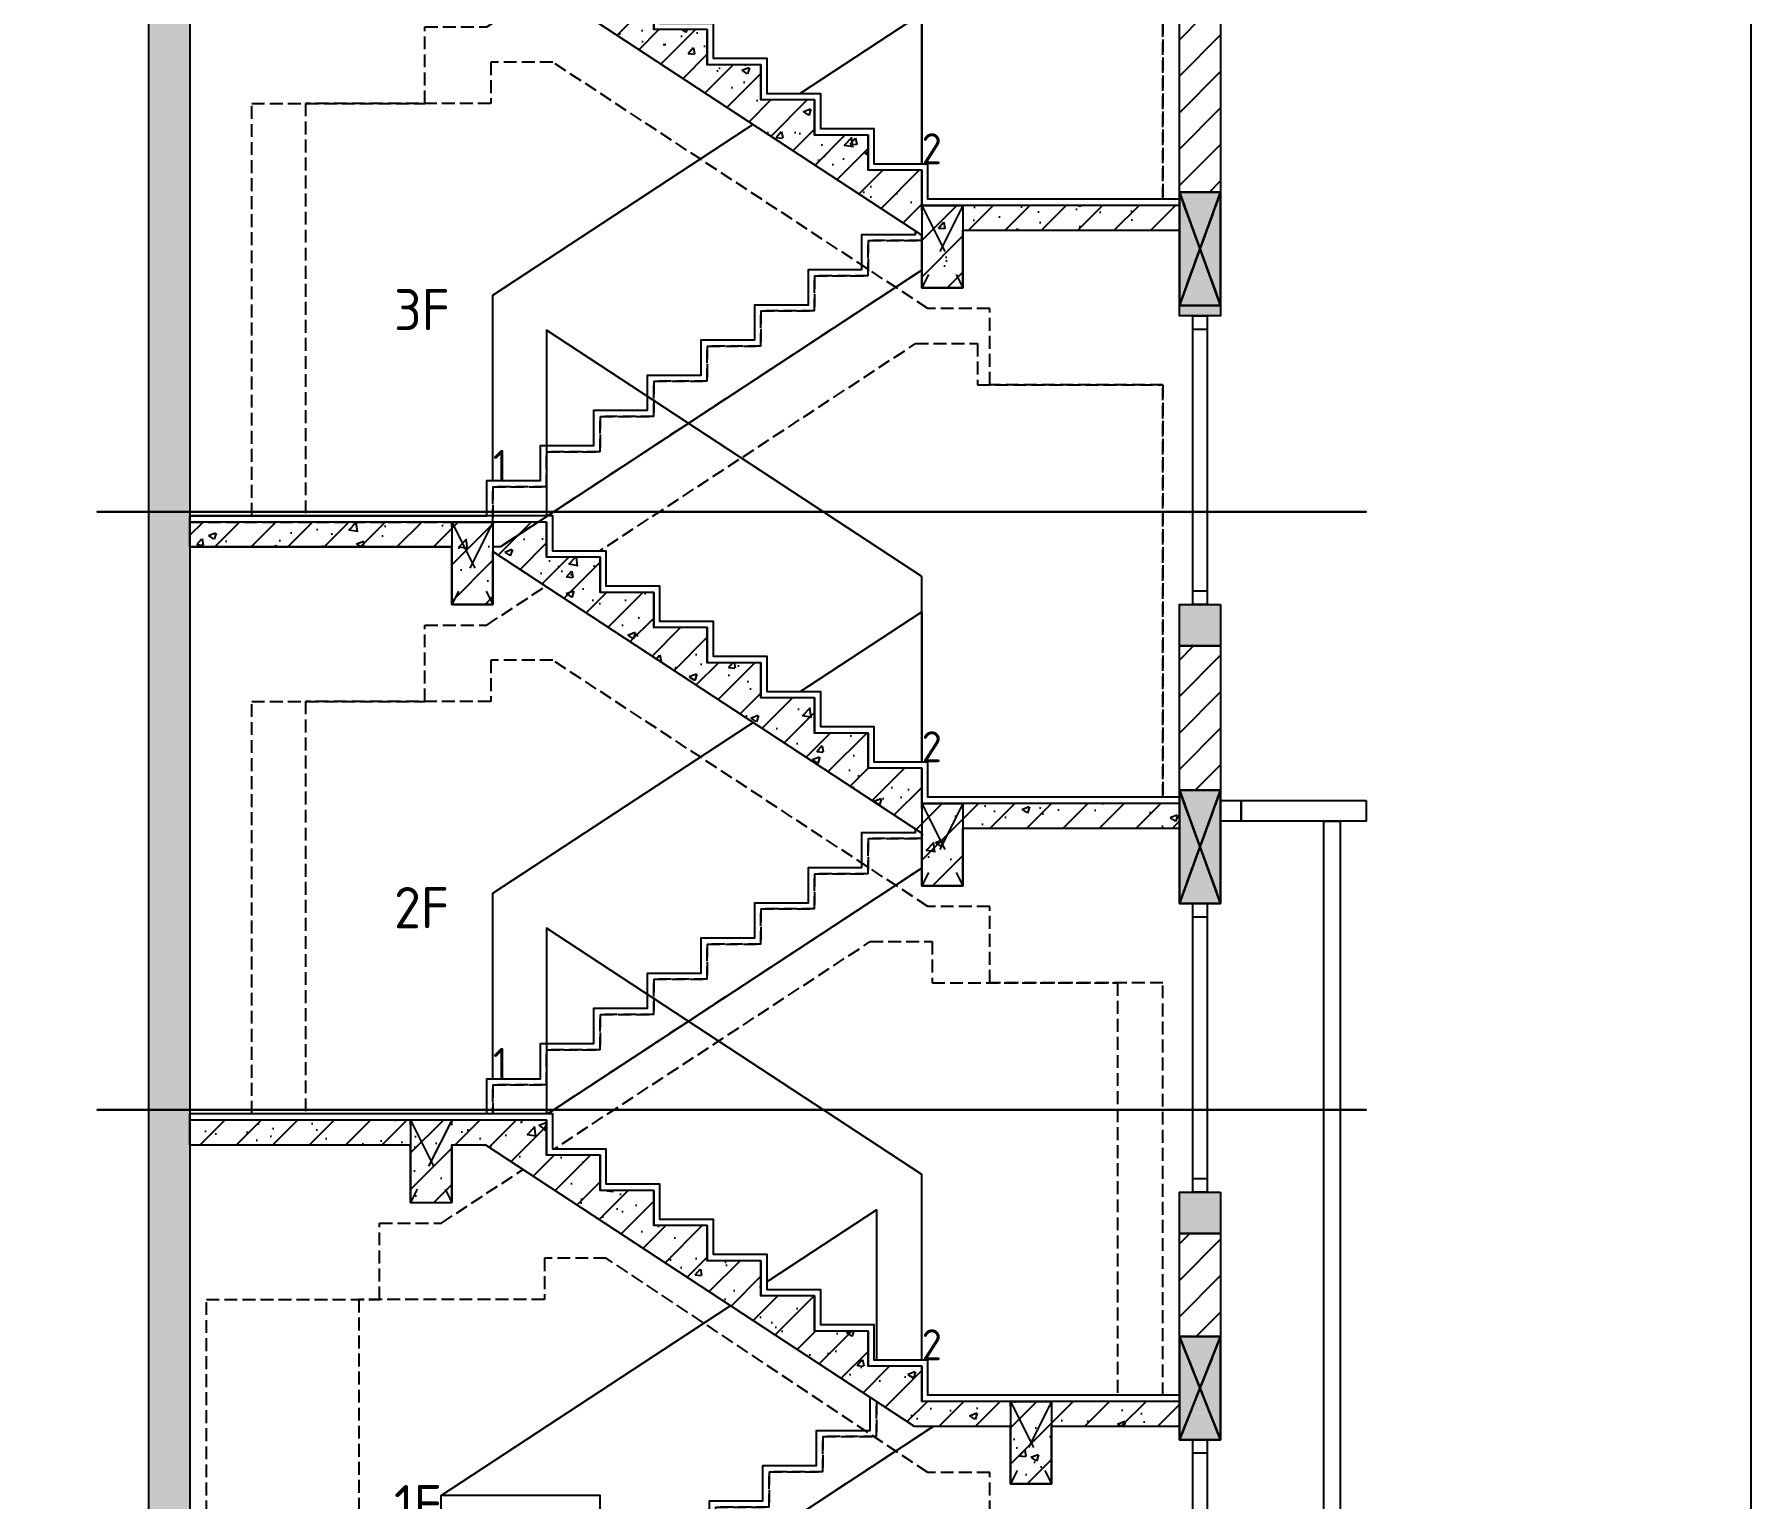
# Model space of a CAD drawing. Header units: millimetres. Extents: x -714894 to -19295, y 3400 to 234118.
# Drawn here: x -343974 to -335647, y 141957 to 149058 of the extents above; entities that cross this region are included whole.
import ezdxf

# ---------------------------------------------------------------- set-up
doc = ezdxf.new("R2010")
doc.units = ezdxf.units.MM
doc.header["$LTSCALE"] = 500
for name, pattern in [('DASH', [0.35, 0.25, -0.1]), ('DASHED', [0.75, 0.5, -0.25]), ('HIDDEN', [0.375, 0.25, -0.125])]:
    doc.linetypes.add(name, pattern=pattern)
for name, color, linetype in [('A_WALL_HACH', 251, 'Continuous'), ('AD-LEVL-HIGH', 61, 'Continuous'), ('AE-ABOV', 154, 'HIDDEN'), ('AE-ELEV-4-RAIL', 251, 'Continuous'), ('AE-FLOR', 151, 'Continuous'), ('AE-FNSH', 11, 'Continuous'), ('AE-STRU-HACH', 40, 'Continuous'), ('AE-WALL', 255, 'Continuous'), ('AE-WALL-HACH', 15, 'Continuous'), ('AE-WIND', 11, 'Continuous'), ('C-SHET-SHET', 144, 'Continuous'), ('C-XREF-INT', 7, 'Continuous'), ('S_BEAM', 4, 'DASHED')]:
    doc.layers.add(name, color=color, linetype=linetype)
doc.layers.add('DEFPOINTS-1', color=251, linetype='Continuous', plot=False)
doc.layers.add('DEFPOINTS-2', color=7, linetype='DASH', plot=False)
doc.styles.add('TH-STYLE3', font='tssdeng.shx', dxfattribs={"width": 0.65, "bigfont": 'tssdchn.shx'})
pattern_1 = [(45, (0, 0), (-88.3883, 88.3883), []), (50, (0, 0), (358.63, -31.376), [37.5, -412.5]), (355, (0, 0), (-69.376, 376.096), [30, -330]), (100.451, (29.9, -2.6), (289.255, 344.72), [31.87, -350.57]), (46.184, (0, 100), (533.62, -82.76), [56.25, -618.75]), (96.636, (44.47, 93.1), (467.33, 487.06), [47.805, -525.856]), (351.184, (0, 100), (467.33, 487.06), [45, -495]), (21, (50, 75), (298.454, -201.31), [37.5, -412.5]), (326, (50, 75), (121.658, 362.575), [30, -330]), (71.451, (74.87, 58.22), (420.11, 161.265), [31.87, -350.57]), (37.5, (0, 0), (6.08, 166.447), [0, -326, 0, -335, 0, -331.25]), (7.5, (0, 0), (131.535, 197.206), [0, -191, 0, -318.5, 0, -126.25]), (327.5, (-111.5, 0), (266.911, -11.2774), [0, -125, 0, -390, 0, -517.5]), (317.5, (-161.5, 0), (291.593, 50.052), [0, -162.5, 0, -259, 0, -367.5])]
pattern_2 = [(45.0573, (-0.09, 89.76), (-88.4767, 88.29995), [])]
pattern_3 = [(45.0573, (0, 0), (-88.4767, 88.2999), []), (50.0573, (0, 0), (358.6613, -31.0174), [37.5, -412.5]), (355.0573, (0, 0), (-69.752, 376.0265), [30, -330]), (100.5087, (29.9, -2.6), (288.91, 345.009), [31.87, -350.571]), (46.2415, (-0.1, 100), (533.703, -82.226), [56.25, -618.75]), (96.693, (44.4, 93.15), (466.844, 487.526), [47.805, -525.856]), (351.2415, (-0.1, 100), (466.844, 487.526), [45, -495]), (21.0573, (49.92, 75.05), (298.6547, -201.011), [37.5, -412.5]), (326.0573, (49.92, 75.05), (121.295, 362.6965), [30, -330]), (71.5087, (74.8, 58.3), (419.95, 161.685), [31.87, -350.571]), (37.5573, (0, 0), (5.9135, 166.4529), [0, -326, 0, -335, 0, -331.25]), (7.5573, (0, 0), (131.3375, 197.3373), [0, -191, 0, -318.5, 0, -126.25]), (327.5573, (-111.5, -0.11), (266.9224, -11.0105), [0, -125, 0, -390, 0, -517.5]), (317.5573, (-161.5, -0.16), (291.543, 50.344), [0, -162.5, 0, -259, 0, -367.5])]

# ---------------------------------------------------------------- blocks, each defined once
blk = doc.blocks.new('2-11F_200805183930989060')
at = {"layer": 'AE-ABOV', "color": 11, "linetype": 'DASH', "ltscale": 0.5}
blk.add_lwpolyline([(2730, 3535.3), (1890, 3535.3), (1890, 3905.9), (1590, 3905.9), (-230, 5100), (-530, 5100), (-530, 4900), (-1430, 4900)], dxfattribs=at)
at = {"layer": 'AE-ABOV', "linetype": 'DASH', "ltscale": 0.5}
blk.add_lwpolyline([(-1690, 2000), (-850, 2000), (-850, 2370.6), (-550, 2370.6), (1530, 3735.3), (1830, 3735.3), (1830, 3535.3), (2730, 3535.3)], dxfattribs=at)
at = {"layer": 'AE-ELEV-4-RAIL', "linetype": 'Continuous', "ltscale": 0.5}
for points in [[(1560, 1705.9), (1560, 2605.9), (-260, 3800), (-260, 2900)], [(-520, 170.6), (-520, 1070.6), (1560, 2435.3), (1560, 1535.3)]]:
    blk.add_lwpolyline(points, dxfattribs=at)
at = {"layer": 'AE-FLOR', "color": 154, "linetype": 'Continuous', "ltscale": 0.5}
for points in [[(-1990, -30), (-1990, 0), (-550, 0), (-550, 170.6), (-290, 170.6), (-290, 341.2), (-30, 341.2), (-30, 511.8), (230, 511.8), (230, 682.4), (490, 682.4), (490, 852.9), (750, 852.9), (750, 1023.5), (1010, 1023.5), (1010, 1194.1), (1270, 1194.1), (1270, 1364.7), (1530, 1364.7), (1530, 1535.3), (2810, 1535.3), (2810, 1505.3)], [(2810, 1505.3), (2810, 1385.3), (1760, 1385.3), (1760, 1105.3), (1560, 1105.3), (1560, 1191.2), (-484.1, -150), (-720, -150), (-720, -430), (-920, -430), (-920, -150), (-1990, -150), (-1990, -30)]]:
    blk.add_lwpolyline(points, dxfattribs=at)
at = {"layer": 'AE-FLOR', "linetype": 'DASH', "ltscale": 0.5}
blk.add_lwpolyline([(-1990, -30), (-1990, 0), (-550, 0), (-550, 170.6), (-290, 170.6), (-290, 341.2), (-30, 341.2), (-30, 511.8), (230, 511.8), (230, 682.4), (490, 682.4), (490, 852.9), (750, 852.9), (750, 1023.5), (1010, 1023.5), (1010, 1194.1), (1270, 1194.1), (1270, 1364.7), (1530, 1364.7), (1530, 1535.3), (2810, 1535.3), (2810, 1505.3), (1560, 1505.3), (1560, 1334.7), (1300, 1334.7), (1300, 1164.1), (1040, 1164.1), (1040, 993.5), (780, 993.5), (780, 822.9), (520, 822.9), (520, 652.4), (260, 652.4), (260, 481.8), (0, 481.8), (0, 311.2), (-260, 311.2), (-260, 140.6), (-520, 140.6), (-520, -30), (-1990, -30)], dxfattribs=at)
at = {"layer": 'AE-FLOR', "color": 154, "linetype": 'DASH', "ltscale": 0.5}
blk.add_lwpolyline([(2810, 1505.3), (2810, 1385.3), (1760, 1385.3), (1760, 1105.3), (1560, 1105.3), (1560, 1191.2), (-484.1, -150), (-720, -150), (-720, -430), (-920, -430), (-920, -150), (-1990, -150), (-1990, -30), (-520, -30), (-520, 140.6), (-260, 140.6), (-260, 311.2), (0, 311.2), (0, 481.8), (260, 481.8), (260, 652.4), (520, 652.4), (520, 822.9), (780, 822.9), (780, 993.5), (1040, 993.5), (1040, 1164.1), (1300, 1164.1), (1300, 1334.7), (1560, 1334.7), (1560, 1505.3), (2810, 1505.3)], dxfattribs=at)
at = {"layer": 'DEFPOINTS-2', "linetype": 'DASH', "ltscale": 0.5}
for points in [[(-1430, 4900), (-1430, 2900)], [(2730, 3535.3), (2730, 1535.3)], [(2730, 1535.3), (2730, 3535.3)], [(-1690, 0), (-1690, 2000)]]:
    blk.add_lwpolyline(points, dxfattribs=at)
at = {"layer": 'S_BEAM', "color": 4, "linetype": 'DASHED'}
blk.add_lwpolyline([(-720, -30), (-720, -430), (-920, -430), (-920, -30), (-720, -30), (-920, -430), (-920, -30), (-720, -430), (-720, -30), (-720, -430), (-920, -430), (-920, -30), (-720, -30), (-920, -430), (-920, -30), (-720, -430), (-720, -30), (-720, -430), (-720, -30), (-720, -430)], dxfattribs=at)
at = {"layer": 'DEFPOINTS-1', "transparency": 33554531, "style": 'TH-STYLE3'}
for s, height, p in [('2', 150, (1560, 1705.3)), ('2F', 200, (-1000, 900)), ('1', 150, (-520, 170))]:
    blk.add_text(s, height=height, dxfattribs=at).set_placement(p)
blk.add_wipeout([(2810, 1505.3), (2810, 1535.3), (1590, 1535.3), (1590, 1705.9), (1330, 1705.9), (1330, 1876.5), (1070, 1876.5), (1070, 2047.1), (810, 2047.1), (810, 2217.6), (550, 2217.6), (550, 2388.2), (290, 2388.2), (290, 2558.8), (30, 2558.8), (30, 2729.4), (-230, 2729.4), (-230, 2900), (-1990, 2900), (-1990, 2870), (-260, 2870), (-260, 2699.4), (0, 2699.4), (0, 2528.8), (260, 2528.8), (260, 2358.2), (520, 2358.2), (520, 2187.6), (780, 2187.6), (780, 2017.1), (1040, 2017.1), (1040, 1846.5), (1300, 1846.5), (1300, 1675.9), (1560, 1675.9), (1560, 1505.3)]).dxf.layer = 'AE-FNSH'
at = {"layer": 'AE-FNSH', "linetype": 'Continuous', "ltscale": 0.5}
blk.add_lwpolyline([(2810, 1505.3), (2810, 1535.3), (1590, 1535.3), (1590, 1705.9), (1330, 1705.9), (1330, 1876.5), (1070, 1876.5), (1070, 2047.1), (810, 2047.1), (810, 2217.6), (550, 2217.6), (550, 2388.2), (290, 2388.2), (290, 2558.8), (30, 2558.8), (30, 2729.4), (-230, 2729.4), (-230, 2900), (-1990, 2900), (-1990, 2870), (-260, 2870), (-260, 2699.4), (0, 2699.4), (0, 2528.8), (260, 2528.8), (260, 2358.2), (520, 2358.2), (520, 2187.6), (780, 2187.6), (780, 2017.1), (1040, 2017.1), (1040, 1846.5), (1300, 1846.5), (1300, 1675.9), (1560, 1675.9), (1560, 1505.3), (2810, 1505.3)], dxfattribs=at)
blk.add_wipeout([(-1990, 2870), (-1990, 2750), (-720, 2750), (-720, 2470), (-520, 2470), (-520, 2726.5), (1560, 1361.8), (1560, 1105.3), (1760, 1105.3), (1760, 1385.3), (2810, 1385.3), (2810, 1505.3), (1560, 1505.3), (1560, 1675.9), (1300, 1675.9), (1300, 1846.5), (1040, 1846.5), (1040, 2017.1), (780, 2017.1), (780, 2187.6), (520, 2187.6), (520, 2358.2), (260, 2358.2), (260, 2528.8), (0, 2528.8), (0, 2699.4), (-260, 2699.4), (-260, 2870)]).dxf.layer = 'AE-WALL'
at = {"layer": 'A_WALL_HACH'}
h = blk.add_hatch(dxfattribs=at)
h.set_pattern_fill('钢筋混凝土', color=30, scale=50, style=0)
h.set_pattern_definition(pattern_1)
h.paths.add_polyline_path([(-1990, 2870), (-1990, 2750), (-720, 2750), (-720, 2470), (-520, 2470), (-520, 2726.5), (1560, 1361.8), (1560, 1105.3), (1760, 1105.3), (1760, 1385.3), (2810, 1385.3), (2810, 1505.3), (1560, 1505.3), (1560, 1675.9), (1300, 1675.9), (1300, 1846.5), (1040, 1846.5), (1040, 2017.1), (780, 2017.1), (780, 2187.6), (520, 2187.6), (520, 2358.2), (260, 2358.2), (260, 2528.8), (0, 2528.8), (0, 2699.4), (-260, 2699.4), (-260, 2870)], flags=0)
at = {"layer": 'AE-WALL', "linetype": 'Continuous', "ltscale": 0.5}
blk.add_lwpolyline([(-1990, 2870), (-1990, 2750), (-720, 2750), (-720, 2470), (-520, 2470), (-520, 2726.5), (1560, 1361.8), (1560, 1105.3), (1760, 1105.3), (1760, 1385.3), (2810, 1385.3), (2810, 1505.3), (1560, 1505.3), (1560, 1675.9), (1300, 1675.9), (1300, 1846.5), (1040, 1846.5), (1040, 2017.1), (780, 2017.1), (780, 2187.6), (520, 2187.6), (520, 2358.2), (260, 2358.2), (260, 2528.8), (0, 2528.8), (0, 2699.4), (-260, 2699.4), (-260, 2870), (-1990, 2870)], close=True, dxfattribs=at)
at = {"layer": 'S_BEAM', "color": 4, "linetype": 'DASHED'}
for points in [[(-720, 2870), (-720, 2470), (-520, 2470), (-520, 2870), (-720, 2870), (-520, 2470), (-520, 2870), (-720, 2470), (-720, 2870), (-720, 2470)], [(1760, 1505.3), (1760, 1105.3), (1560, 1105.3), (1560, 1505.3), (1760, 1505.3), (1560, 1105.3), (1560, 1505.3), (1760, 1105.3), (1760, 1505.3), (1760, 1105.3), (1560, 1105.3), (1560, 1505.3), (1760, 1505.3), (1560, 1105.3), (1560, 1505.3), (1760, 1105.3), (1760, 1505.3), (1760, 1105.3), (1760, 1505.3), (1760, 1105.3)], [(1560, 1505.3), (1560, 1105.3), (1760, 1105.3), (1760, 1505.3), (1560, 1505.3), (1760, 1105.3), (1760, 1505.3), (1560, 1105.3), (1560, 1505.3), (1560, 1105.3), (1760, 1105.3), (1760, 1505.3), (1560, 1505.3), (1760, 1105.3), (1760, 1505.3), (1560, 1105.3), (1560, 1505.3), (1560, 1105.3), (1560, 1505.3), (1560, 1105.3)], [(1560, 1505.3), (1560, 1105.3), (1760, 1105.3), (1760, 1505.3), (1560, 1505.3), (1760, 1105.3), (1760, 1505.3), (1560, 1105.3), (1560, 1505.3), (1560, 1105.3), (1760, 1105.3), (1760, 1505.3), (1560, 1505.3), (1760, 1105.3), (1760, 1505.3), (1560, 1105.3), (1560, 1505.3), (1560, 1105.3), (1560, 1505.3), (1560, 1105.3)]]:
    blk.add_lwpolyline(points, dxfattribs=at)
blk = doc.blocks.new('1F_200805183931068780')
at = {"layer": 'AE-ABOV', "color": 11, "linetype": 'DASH', "ltscale": 0.5}
blk.add_lwpolyline([(2730, 3535.3), (1890, 3535.3), (1890, 3905.9), (1590, 3905.9), (-230, 5100), (-530, 5100), (-530, 4900), (-1430, 4900)], dxfattribs=at)
at = {"layer": 'AE-ABOV', "linetype": 'DASH', "ltscale": 0.5}
blk.add_lwpolyline([(-1910, 2000), (-1070, 2000), (-1070, 2370.6), (-770, 2370.6), (1310, 3735.3), (1610, 3735.3), (1610, 3535.3), (2510, 3535.3)], dxfattribs=at)
at = {"layer": 'AE-ELEV-4-RAIL', "linetype": 'Continuous', "ltscale": 0.5}
for points in [[(1560, 1705.9), (1560, 2605.9), (-260, 3800), (-260, 2900)], [(-771.4, 170.6), (-771.4, 1050), (1340, 2435.3), (1340, 1535.3)], [(0, 0), (0, 1050), (-771.4, 1050)]]:
    blk.add_lwpolyline(points, dxfattribs=at)
at = {"layer": 'AE-FLOR', "color": 154, "linetype": 'Continuous', "ltscale": 0.5}
for points in [[(-1990, -30), (-1990, 0), (-770, 0), (-770, 170.6), (-510, 170.6), (-510, 341.2), (-250, 341.2), (-250, 511.8), (10, 511.8), (10, 682.4), (270, 682.4), (270, 852.9), (530, 852.9), (530, 1023.5), (790, 1023.5), (790, 1194.1), (1050, 1194.1), (1050, 1364.7), (1310, 1364.7), (1310, 1535.3), (2810, 1535.3), (2810, 1505.3)], [(2810, 1505.3), (2810, 1385.3), (2190, 1385.3), (2190, 1105.3), (1990, 1105.3), (1990, 1395.3), (1632.9, 1395.3), (-707.1, -140), (-740, -140), (-740, -380), (-940, -380), (-940, -150), (-1990, -150), (-1990, -30)]]:
    blk.add_lwpolyline(points, dxfattribs=at)
at = {"layer": 'AE-FLOR', "linetype": 'DASH', "ltscale": 0.5}
blk.add_lwpolyline([(-1990, -30), (-1990, 0), (-770, 0), (-770, 170.6), (-510, 170.6), (-510, 341.2), (-250, 341.2), (-250, 511.8), (10, 511.8), (10, 682.4), (270, 682.4), (270, 852.9), (530, 852.9), (530, 1023.5), (790, 1023.5), (790, 1194.1), (1050, 1194.1), (1050, 1364.7), (1310, 1364.7), (1310, 1535.3), (2810, 1535.3), (2810, 1505.3), (1340, 1505.3), (1340, 1334.7), (1080, 1334.7), (1080, 1164.1), (820, 1164.1), (820, 993.5), (560, 993.5), (560, 822.9), (300, 822.9), (300, 652.4), (40, 652.4), (40, 481.8), (-220, 481.8), (-220, 311.2), (-480, 311.2), (-480, 140.6), (-740, 140.6), (-740, -30), (-1990, -30)], dxfattribs=at)
at = {"layer": 'AE-FLOR', "color": 154, "linetype": 'DASH', "ltscale": 0.5}
blk.add_lwpolyline([(2810, 1505.3), (2810, 1385.3), (2190, 1385.3), (2190, 1105.3), (1990, 1105.3), (1990, 1395.3), (1632.9, 1395.3), (-707.1, -140), (-740, -140), (-740, -380), (-940, -380), (-940, -150), (-1990, -150), (-1990, -30), (-740, -30), (-740, 140.6), (-480, 140.6), (-480, 311.2), (-220, 311.2), (-220, 481.8), (40, 481.8), (40, 652.4), (300, 652.4), (300, 822.9), (560, 822.9), (560, 993.5), (820, 993.5), (820, 1164.1), (1080, 1164.1), (1080, 1334.7), (1340, 1334.7), (1340, 1505.3), (2810, 1505.3)], dxfattribs=at)
at = {"layer": 'DEFPOINTS-2', "linetype": 'DASH', "ltscale": 0.5}
for points in [[(-1430, 4900), (-1430, 2900)], [(2510, 3535.3), (2510, 1535.3)], [(2730, 1535.3), (2730, 3535.3)], [(-1910, 0), (-1910, 2000)]]:
    blk.add_lwpolyline(points, dxfattribs=at)
at = {"layer": 'S_BEAM', "color": 4, "linetype": 'DASHED'}
blk.add_lwpolyline([(-740, -30), (-740, -380), (-940, -380), (-940, -30), (-740, -30), (-940, -380), (-940, -30), (-740, -380), (-740, -30), (-740, -380), (-940, -380), (-940, -30), (-740, -30), (-940, -380), (-940, -30), (-740, -380), (-740, -30), (-740, -380), (-740, -30), (-740, -380)], dxfattribs=at)
at = {"layer": 'DEFPOINTS-1', "transparency": 33554531, "style": 'TH-STYLE3'}
for s, height, p in [('2', 150, (1560, 1705.3)), ('1F', 200, (-1000, 900)), ('1', 150, (-740, 170))]:
    blk.add_text(s, height=height, dxfattribs=at).set_placement(p)
blk.add_wipeout([(2810, 1505.3), (2810, 1535.3), (1590, 1535.3), (1590, 1705.9), (1330, 1705.9), (1330, 1876.5), (1070, 1876.5), (1070, 2047.1), (810, 2047.1), (810, 2217.6), (550, 2217.6), (550, 2388.2), (290, 2388.2), (290, 2558.8), (30, 2558.8), (30, 2729.4), (-230, 2729.4), (-230, 2900), (-1990, 2900), (-1990, 2870), (-260, 2870), (-260, 2699.4), (0, 2699.4), (0, 2528.8), (260, 2528.8), (260, 2358.2), (520, 2358.2), (520, 2187.6), (780, 2187.6), (780, 2017.1), (1040, 2017.1), (1040, 1846.5), (1300, 1846.5), (1300, 1675.9), (1560, 1675.9), (1560, 1505.3)]).dxf.layer = 'AE-FNSH'
at = {"layer": 'AE-FNSH', "linetype": 'Continuous', "ltscale": 0.5}
blk.add_lwpolyline([(2810, 1505.3), (2810, 1535.3), (1590, 1535.3), (1590, 1705.9), (1330, 1705.9), (1330, 1876.5), (1070, 1876.5), (1070, 2047.1), (810, 2047.1), (810, 2217.6), (550, 2217.6), (550, 2388.2), (290, 2388.2), (290, 2558.8), (30, 2558.8), (30, 2729.4), (-230, 2729.4), (-230, 2900), (-1990, 2900), (-1990, 2870), (-260, 2870), (-260, 2699.4), (0, 2699.4), (0, 2528.8), (260, 2528.8), (260, 2358.2), (520, 2358.2), (520, 2187.6), (780, 2187.6), (780, 2017.1), (1040, 2017.1), (1040, 1846.5), (1300, 1846.5), (1300, 1675.9), (1560, 1675.9), (1560, 1505.3), (2810, 1505.3)], dxfattribs=at)
blk.add_wipeout([(-1990, 2870), (-1990, 2750), (-920, 2750), (-920, 2470), (-720, 2470), (-720, 2750), (-555.9, 2750), (1524.1, 1385.3), (1990, 1385.3), (1990, 1105.3), (2190, 1105.3), (2190, 1385.3), (2810, 1385.3), (2810, 1505.3), (1560, 1505.3), (1560, 1675.9), (1300, 1675.9), (1300, 1846.5), (1040, 1846.5), (1040, 2017.1), (780, 2017.1), (780, 2187.6), (520, 2187.6), (520, 2358.2), (260, 2358.2), (260, 2528.8), (0, 2528.8), (0, 2699.4), (-260, 2699.4), (-260, 2870)]).dxf.layer = 'AE-WALL'
at = {"layer": 'A_WALL_HACH'}
h = blk.add_hatch(dxfattribs=at)
h.set_pattern_fill('钢筋混凝土', color=30, scale=50, style=0)
h.set_pattern_definition(pattern_1)
h.paths.add_polyline_path([(-1990, 2870), (-1990, 2750), (-920, 2750), (-920, 2470), (-720, 2470), (-720, 2750), (-555.9, 2750), (1524.1, 1385.3), (1990, 1385.3), (1990, 1105.3), (2190, 1105.3), (2190, 1385.3), (2810, 1385.3), (2810, 1505.3), (1560, 1505.3), (1560, 1675.9), (1300, 1675.9), (1300, 1846.5), (1040, 1846.5), (1040, 2017.1), (780, 2017.1), (780, 2187.6), (520, 2187.6), (520, 2358.2), (260, 2358.2), (260, 2528.8), (0, 2528.8), (0, 2699.4), (-260, 2699.4), (-260, 2870)], flags=0)
at = {"layer": 'AE-WALL', "linetype": 'Continuous', "ltscale": 0.5}
blk.add_lwpolyline([(-1990, 2870), (-1990, 2750), (-920, 2750), (-920, 2470), (-720, 2470), (-720, 2750), (-555.9, 2750), (1524.1, 1385.3), (1990, 1385.3), (1990, 1105.3), (2190, 1105.3), (2190, 1385.3), (2810, 1385.3), (2810, 1505.3), (1560, 1505.3), (1560, 1675.9), (1300, 1675.9), (1300, 1846.5), (1040, 1846.5), (1040, 2017.1), (780, 2017.1), (780, 2187.6), (520, 2187.6), (520, 2358.2), (260, 2358.2), (260, 2528.8), (0, 2528.8), (0, 2699.4), (-260, 2699.4), (-260, 2870), (-1990, 2870)], close=True, dxfattribs=at)
at = {"layer": 'S_BEAM', "color": 4, "linetype": 'DASHED'}
for points in [[(-920, 2870), (-920, 2470), (-720, 2470), (-720, 2870), (-920, 2870), (-720, 2470), (-720, 2870), (-920, 2470), (-920, 2870), (-920, 2470)], [(2190, 1505.3), (2190, 1105.3), (1990, 1105.3), (1990, 1505.3), (2190, 1505.3), (1990, 1105.3), (1990, 1505.3), (2190, 1105.3), (2190, 1505.3), (2190, 1105.3), (1990, 1105.3), (1990, 1505.3), (2190, 1505.3), (1990, 1105.3), (1990, 1505.3), (2190, 1105.3), (2190, 1505.3), (2190, 1105.3), (2190, 1505.3), (2190, 1105.3)], [(1990, 1505.3), (1990, 1105.3), (2190, 1105.3), (2190, 1505.3), (1990, 1505.3), (2190, 1105.3), (2190, 1505.3), (1990, 1105.3), (1990, 1505.3), (1990, 1105.3), (2190, 1105.3), (2190, 1505.3), (1990, 1505.3), (2190, 1105.3), (2190, 1505.3), (1990, 1105.3), (1990, 1505.3), (1990, 1105.3), (1990, 1505.3), (1990, 1105.3)], [(1990, 1505.3), (1990, 1105.3), (2190, 1105.3), (2190, 1505.3), (1990, 1505.3), (2190, 1105.3), (2190, 1505.3), (1990, 1105.3), (1990, 1505.3), (1990, 1105.3), (2190, 1105.3), (2190, 1505.3), (1990, 1505.3), (2190, 1105.3), (2190, 1505.3), (1990, 1105.3), (1990, 1505.3), (1990, 1105.3), (1990, 1505.3), (1990, 1105.3)]]:
    blk.add_lwpolyline(points, dxfattribs=at)
blk = doc.blocks.new('B1F_200805183931158232')
at = {"layer": 'AE-ABOV', "color": 11, "linetype": 'DASH', "ltscale": 0.5}
blk.add_lwpolyline([(2730, 5617.5), (1890, 5617.5), (1890, 5990.7), (1590, 5990.7), (30, 7030), (-270, 7030), (-270, 6830), (-1170, 6830)], dxfattribs=at)
at = {"layer": 'DEFPOINTS-2', "linetype": 'DASH', "ltscale": 0.5}
blk.add_lwpolyline([(-1170, 6830), (-1170, 4830)], dxfattribs=at)
blk = doc.blocks.new('3F_200910115521884283')
at = {"layer": 'AE-ABOV', "color": 11, "linetype": 'DASH', "ltscale": 0.5}
blk.add_lwpolyline([(2730, 3535.3), (1890, 3535.3), (1890, 3905.9), (1590, 3905.9), (-230, 5100), (-530, 5100), (-530, 4900), (-1430, 4900)], dxfattribs=at)
at = {"layer": 'AE-ABOV', "linetype": 'DASH', "ltscale": 0.5}
blk.add_lwpolyline([(-1690, 2000), (-850, 2000), (-850, 2370.6), (-550, 2370.6), (1530, 3735.3), (1830, 3735.3), (1830, 3535.3), (2730, 3535.3)], dxfattribs=at)
at = {"layer": 'AE-ELEV-4-RAIL', "linetype": 'Continuous', "ltscale": 0.5}
for points in [[(1560, 1705.9), (1560, 2605.9), (-260, 3800), (-260, 2900)], [(-520, 170.6), (-520, 1070.6), (1560, 2435.3), (1560, 1535.3)]]:
    blk.add_lwpolyline(points, dxfattribs=at)
at = {"layer": 'AE-FLOR', "color": 154, "linetype": 'Continuous', "ltscale": 0.5}
for points in [[(-1990, -30), (-1990, 0), (-550, 0), (-550, 170.6), (-290, 170.6), (-290, 341.2), (-30, 341.2), (-30, 511.8), (230, 511.8), (230, 682.4), (490, 682.4), (490, 852.9), (750, 852.9), (750, 1023.5), (1010, 1023.5), (1010, 1194.1), (1270, 1194.1), (1270, 1364.7), (1530, 1364.7), (1530, 1535.3), (2810, 1535.3), (2810, 1505.3)], [(2810, 1505.3), (2810, 1385.3), (1760, 1385.3), (1760, 1105.3), (1560, 1105.3), (1560, 1191.2), (-484.1, -150), (-520, -150), (-520, -430), (-720, -430), (-720, -150), (-1990, -150), (-1990, -30)]]:
    blk.add_lwpolyline(points, dxfattribs=at)
at = {"layer": 'AE-FLOR', "linetype": 'DASH', "ltscale": 0.5}
blk.add_lwpolyline([(-1990, -30), (-1990, 0), (-550, 0), (-550, 170.6), (-290, 170.6), (-290, 341.2), (-30, 341.2), (-30, 511.8), (230, 511.8), (230, 682.4), (490, 682.4), (490, 852.9), (750, 852.9), (750, 1023.5), (1010, 1023.5), (1010, 1194.1), (1270, 1194.1), (1270, 1364.7), (1530, 1364.7), (1530, 1535.3), (2810, 1535.3), (2810, 1505.3), (1560, 1505.3), (1560, 1334.7), (1300, 1334.7), (1300, 1164.1), (1040, 1164.1), (1040, 993.5), (780, 993.5), (780, 822.9), (520, 822.9), (520, 652.4), (260, 652.4), (260, 481.8), (0, 481.8), (0, 311.2), (-260, 311.2), (-260, 140.6), (-520, 140.6), (-520, -30), (-1990, -30)], dxfattribs=at)
at = {"layer": 'AE-FLOR', "color": 154, "linetype": 'DASH', "ltscale": 0.5}
blk.add_lwpolyline([(2810, 1505.3), (2810, 1385.3), (1760, 1385.3), (1760, 1105.3), (1560, 1105.3), (1560, 1191.2), (-484.1, -150), (-520, -150), (-520, -430), (-720, -430), (-720, -150), (-1990, -150), (-1990, -30), (-520, -30), (-520, 140.6), (-260, 140.6), (-260, 311.2), (0, 311.2), (0, 481.8), (260, 481.8), (260, 652.4), (520, 652.4), (520, 822.9), (780, 822.9), (780, 993.5), (1040, 993.5), (1040, 1164.1), (1300, 1164.1), (1300, 1334.7), (1560, 1334.7), (1560, 1505.3), (2810, 1505.3)], dxfattribs=at)
at = {"layer": 'DEFPOINTS-2', "linetype": 'DASH', "ltscale": 0.5}
for points in [[(-1430, 4900), (-1430, 2900)], [(2730, 3535.3), (2730, 1535.3)], [(2730, 1535.3), (2730, 3535.3)], [(-1690, 0), (-1690, 2000)]]:
    blk.add_lwpolyline(points, dxfattribs=at)
at = {"layer": 'S_BEAM', "color": 4, "linetype": 'DASHED'}
blk.add_lwpolyline([(-520, -30), (-520, -430), (-720, -430), (-720, -30), (-520, -30), (-720, -430), (-720, -30), (-520, -430), (-520, -30), (-520, -430), (-720, -430), (-720, -30), (-520, -30), (-720, -430), (-720, -30), (-520, -430), (-520, -30), (-520, -430), (-520, -30), (-520, -430)], dxfattribs=at)
at = {"layer": 'DEFPOINTS-1', "transparency": 33554531, "style": 'TH-STYLE3'}
for s, height, p in [('2', 150, (1560, 1705.3)), ('3F', 200, (-1000, 900)), ('1', 150, (-520, 170))]:
    blk.add_text(s, height=height, dxfattribs=at).set_placement(p)
blk.add_wipeout([(2810, 1505.3), (2810, 1535.3), (1590, 1535.3), (1590, 1705.9), (1330, 1705.9), (1330, 1876.5), (1070, 1876.5), (1070, 2047.1), (810, 2047.1), (810, 2217.6), (550, 2217.6), (550, 2388.2), (290, 2388.2), (290, 2558.8), (30, 2558.8), (30, 2729.4), (-230, 2729.4), (-230, 2900), (-1990, 2900), (-1990, 2870), (-260, 2870), (-260, 2699.4), (0, 2699.4), (0, 2528.8), (260, 2528.8), (260, 2358.2), (520, 2358.2), (520, 2187.6), (780, 2187.6), (780, 2017.1), (1040, 2017.1), (1040, 1846.5), (1300, 1846.5), (1300, 1675.9), (1560, 1675.9), (1560, 1505.3)]).dxf.layer = 'AE-FNSH'
at = {"layer": 'AE-FNSH', "linetype": 'Continuous', "ltscale": 0.5}
blk.add_lwpolyline([(2810, 1505.3), (2810, 1535.3), (1590, 1535.3), (1590, 1705.9), (1330, 1705.9), (1330, 1876.5), (1070, 1876.5), (1070, 2047.1), (810, 2047.1), (810, 2217.6), (550, 2217.6), (550, 2388.2), (290, 2388.2), (290, 2558.8), (30, 2558.8), (30, 2729.4), (-230, 2729.4), (-230, 2900), (-1990, 2900), (-1990, 2870), (-260, 2870), (-260, 2699.4), (0, 2699.4), (0, 2528.8), (260, 2528.8), (260, 2358.2), (520, 2358.2), (520, 2187.6), (780, 2187.6), (780, 2017.1), (1040, 2017.1), (1040, 1846.5), (1300, 1846.5), (1300, 1675.9), (1560, 1675.9), (1560, 1505.3), (2810, 1505.3)], dxfattribs=at)
blk.add_wipeout([(-1990, 2870), (-1990, 2750), (-720, 2750), (-720, 2470), (-520, 2470), (-520, 2726.5), (1560, 1361.8), (1560, 1105.3), (1760, 1105.3), (1760, 1385.3), (2810, 1385.3), (2810, 1505.3), (1560, 1505.3), (1560, 1675.9), (1300, 1675.9), (1300, 1846.5), (1040, 1846.5), (1040, 2017.1), (780, 2017.1), (780, 2187.6), (520, 2187.6), (520, 2358.2), (260, 2358.2), (260, 2528.8), (0, 2528.8), (0, 2699.4), (-260, 2699.4), (-260, 2870)]).dxf.layer = 'AE-WALL'
at = {"layer": 'A_WALL_HACH'}
h = blk.add_hatch(dxfattribs=at)
h.set_pattern_fill('钢筋混凝土', color=30, scale=50, style=0)
h.set_pattern_definition(pattern_1)
h.paths.add_polyline_path([(-1990, 2870), (-1990, 2750), (-720, 2750), (-720, 2470), (-520, 2470), (-520, 2726.5), (1560, 1361.8), (1560, 1105.3), (1760, 1105.3), (1760, 1385.3), (2810, 1385.3), (2810, 1505.3), (1560, 1505.3), (1560, 1675.9), (1300, 1675.9), (1300, 1846.5), (1040, 1846.5), (1040, 2017.1), (780, 2017.1), (780, 2187.6), (520, 2187.6), (520, 2358.2), (260, 2358.2), (260, 2528.8), (0, 2528.8), (0, 2699.4), (-260, 2699.4), (-260, 2870)], flags=0)
at = {"layer": 'AE-WALL', "linetype": 'Continuous', "ltscale": 0.5}
blk.add_lwpolyline([(-1990, 2870), (-1990, 2750), (-720, 2750), (-720, 2470), (-520, 2470), (-520, 2726.5), (1560, 1361.8), (1560, 1105.3), (1760, 1105.3), (1760, 1385.3), (2810, 1385.3), (2810, 1505.3), (1560, 1505.3), (1560, 1675.9), (1300, 1675.9), (1300, 1846.5), (1040, 1846.5), (1040, 2017.1), (780, 2017.1), (780, 2187.6), (520, 2187.6), (520, 2358.2), (260, 2358.2), (260, 2528.8), (0, 2528.8), (0, 2699.4), (-260, 2699.4), (-260, 2870), (-1990, 2870)], close=True, dxfattribs=at)
at = {"layer": 'S_BEAM', "color": 4, "linetype": 'DASHED'}
for points in [[(-720, 2870), (-720, 2470), (-520, 2470), (-520, 2870), (-720, 2870), (-520, 2470), (-520, 2870), (-720, 2470), (-720, 2870), (-720, 2470)], [(1760, 1505.3), (1760, 1105.3), (1560, 1105.3), (1560, 1505.3), (1760, 1505.3), (1560, 1105.3), (1560, 1505.3), (1760, 1105.3), (1760, 1505.3), (1760, 1105.3), (1560, 1105.3), (1560, 1505.3), (1760, 1505.3), (1560, 1105.3), (1560, 1505.3), (1760, 1105.3), (1760, 1505.3), (1760, 1105.3), (1760, 1505.3), (1760, 1105.3)], [(1560, 1505.3), (1560, 1105.3), (1760, 1105.3), (1760, 1505.3), (1560, 1505.3), (1760, 1105.3), (1760, 1505.3), (1560, 1105.3), (1560, 1505.3), (1560, 1105.3), (1760, 1105.3), (1760, 1505.3), (1560, 1505.3), (1760, 1105.3), (1760, 1505.3), (1560, 1105.3), (1560, 1505.3), (1560, 1105.3), (1560, 1505.3), (1560, 1105.3)], [(1560, 1505.3), (1560, 1105.3), (1760, 1105.3), (1760, 1505.3), (1560, 1505.3), (1760, 1105.3), (1760, 1505.3), (1560, 1105.3), (1560, 1505.3), (1560, 1105.3), (1760, 1105.3), (1760, 1505.3), (1560, 1505.3), (1760, 1105.3), (1760, 1505.3), (1560, 1105.3), (1560, 1505.3), (1560, 1105.3), (1560, 1505.3), (1560, 1105.3)]]:
    blk.add_lwpolyline(points, dxfattribs=at)
blk = doc.blocks.new('克隆_1号楼楼梯_200805183930801002')
at = {"layer": 'C-XREF-INT'}
blk.add_blockref('2-11F_200805183930989060', (0, 7730), dxfattribs=at)
for name, p in [('3F_200910115521884283', (0, 10630)), ('1F_200805183931068780', (0, 4830))]:
    blk.add_blockref(name, p, dxfattribs=at)
blk.add_blockref('B1F_200805183931158232', (0, 0), dxfattribs=at)
blk = doc.blocks.new('DXMX_View_SectionJoint_DEFAULT_200916171107478125')
at = {"layer": 'AE-STRU-HACH'}
h = blk.add_hatch(dxfattribs=at)
h.set_pattern_fill('钢筋混凝土', color=40, scale=50, angle=0.05729578, style=0)
h.set_pattern_definition(pattern_3)
h.paths.add_polyline_path([(8249.455, 4250), (8400, 4250), (8400, 4800), (8500, 4800), (8500, 16450), (8700, 16450), (8700, 0), (8400, 0), (8400, 4150), (8249.455, 4150)], flags=0)
h.paths.add_polyline_path([(13700, 16000), (13700, 15800), (13500, 15800), (13500, 16000)], flags=0)
h.paths.add_polyline_path([(13700, 15100), (13700, 14550), (13500, 14550), (13500, 15100)], flags=0)
h.paths.add_polyline_path([(13900, 14150), (13900, 14050), (13800, 14050), (13800, 13050), (13500, 13050), (13500, 14150)], flags=0)
h.paths.add_polyline_path([(13700, 12200), (13700, 11600), (13500, 11600), (13500, 12200)], flags=0)
h.paths.add_polyline_path([(13700, 10200), (13700, 10000), (13500, 10000), (13500, 10200)], flags=0)
h.paths.add_polyline_path([(13700, 9300), (13700, 8750), (13500, 8750), (13500, 9300)], flags=0)
h.paths.add_polyline_path([(13700, 7350), (13700, 7150), (13500, 7150), (13500, 7350)], flags=0)
h.paths.add_polyline_path([(13700, 6650), (13700, 6150), (13500, 6150), (13500, 6650)], flags=0)
h.paths.add_polyline_path([(13700, 4950), (13700, 3250), (13500, 3250), (13500, 4950)], flags=0)
h.paths.add_polyline_path([(13500, 989.2857), (13700, 989.2857), (13700, 589.2857), (13500, 589.2867)], flags=0)
h = blk.add_hatch(dxfattribs=at)
h.set_pattern_fill('钢筋混凝土', color=40, scale=50, angle=0.05729578, style=0)
h.set_pattern_definition(pattern_3)
h.paths.add_polyline_path([(8249.455, 4250), (8400, 4250), (8400, 4800), (8500, 4800), (8500, 16450), (8700, 16450), (8700, 0), (8400, 0), (8400, 4150), (8249.455, 4150)], flags=0)
h.paths.add_polyline_path([(13700, 16000), (13700, 15800), (13500, 15800), (13500, 16000)], flags=0)
h.paths.add_polyline_path([(13700, 15100), (13700, 14550), (13500, 14550), (13500, 15100)], flags=0)
h.paths.add_polyline_path([(13900, 14150), (13900, 14050), (13800, 14050), (13800, 13050), (13500, 13050), (13500, 14150)], flags=0)
h.paths.add_polyline_path([(13700, 12200), (13700, 11600), (13500, 11600), (13500, 12200)], flags=0)
h.paths.add_polyline_path([(13700, 10200), (13700, 10000), (13500, 10000), (13500, 10200)], flags=0)
h.paths.add_polyline_path([(13700, 9300), (13700, 8750), (13500, 8750), (13500, 9300)], flags=0)
h.paths.add_polyline_path([(13700, 7350), (13700, 7150), (13500, 7150), (13500, 7350)], flags=0)
h.paths.add_polyline_path([(13700, 6650), (13700, 6150), (13500, 6150), (13500, 6650)], flags=0)
h.paths.add_polyline_path([(13700, 4950), (13700, 3250), (13500, 3250), (13500, 4950)], flags=0)
h.paths.add_polyline_path([(13500, 989.2857), (13700, 989.2857), (13700, 589.2857), (13500, 589.2867)], flags=0)
at = {"layer": 'AE-WALL-HACH'}
h = blk.add_hatch(dxfattribs=at)
h.set_pattern_fill('普通砖', color=15, scale=50, angle=0.05729578, style=0)
h.set_pattern_definition(pattern_2)
h.paths.add_polyline_path([(13700, 15800), (13700, 15100), (13500, 15100), (13500, 15800)], flags=0)
h.paths.add_polyline_path([(13700, 14550), (13700, 14150), (13500, 14150), (13500, 14550)], flags=0)
h.paths.add_polyline_path([(13700, 13050), (13700, 12200), (13500, 12200), (13500, 13050)], flags=0)
h.paths.add_polyline_path([(13700, 10000), (13700, 9300), (13500, 9300), (13500, 10000)], flags=0)
h.paths.add_polyline_path([(13700, 7150), (13700, 6650), (13500, 6650), (13500, 7150)], flags=0)
h.paths.add_polyline_path([(13700, 3250), (13700, 989.2857), (13500, 989.2857), (13500, 3250)], flags=0)
h.paths.add_polyline_path([(13700, 589.2857), (13700, 0), (13500, 0), (13500, 589.2857)], flags=0)
h = blk.add_hatch(dxfattribs=at)
h.set_pattern_fill('普通砖', color=15, scale=50, angle=0.05729578, style=0)
h.set_pattern_definition(pattern_2)
h.paths.add_polyline_path([(13700, 15800), (13700, 15100), (13500, 15100), (13500, 15800)], flags=0)
h.paths.add_polyline_path([(13700, 14550), (13700, 14150), (13500, 14150), (13500, 14550)], flags=0)
h.paths.add_polyline_path([(13700, 13050), (13700, 12200), (13500, 12200), (13500, 13050)], flags=0)
h.paths.add_polyline_path([(13700, 10000), (13700, 9300), (13500, 9300), (13500, 10000)], flags=0)
h.paths.add_polyline_path([(13700, 7150), (13700, 6650), (13500, 6650), (13500, 7150)], flags=0)
h.paths.add_polyline_path([(13700, 3250), (13700, 989.2857), (13500, 989.2857), (13500, 3250)], flags=0)
h.paths.add_polyline_path([(13700, 589.2857), (13700, 0), (13500, 0), (13500, 589.2857)], flags=0)
at = {"layer": 'AD-LEVL-HIGH', "color": 1, "ltscale": 0.3}
for points in [[(8249.455, 10650), (14406, 10650), (8249.455, 10650), (14406, 10650)], [(8249.455, 10650), (14406, 10650), (8249.455, 10650), (14406, 10650)], [(8249.455, 7750), (14406, 7750), (8249.455, 7750), (14406, 7750)], [(8249.455, 7750), (14406, 7750), (8249.455, 7750), (14406, 7750)]]:
    blk.add_lwpolyline(points, dxfattribs=at)
at = {"layer": 'AE-FLOR', "ltscale": 0.3}
for points in [[(14406, 9250), (14406, 9150), (13800, 9150), (13800, 9250), (14406, 9250)], [(14406, 9250), (14406, 9150), (13800, 9150), (13800, 9250), (14406, 9250)], [(14280, 9150), (14280, 4900), (14200, 4900), (14200, 9150), (14280, 9150)], [(14280, 9150), (14280, 4900), (14200, 4900), (14200, 9150), (14280, 9150)]]:
    blk.add_lwpolyline(points, dxfattribs=at)
at = {"layer": 'AE-FNSH', "ltscale": 0.3}
blk.add_lwpolyline([(13800, 9250), (13800, 9150), (13700, 9150), (13700, 9250), (13800, 9250)], dxfattribs=at)
at = {"layer": 'AE-STRU-HACH', "color": 7, "ltscale": 0.3}
for points in [[(8249.455, 4250), (8400, 4250), (8400, 4800), (8500, 4800), (8500, 16450), (8700, 16450), (8700, 0), (8400, 0), (8400, 4150), (8249.455, 4150), (8249.455, 4250)], [(8249.455, 4250), (8400, 4250), (8400, 4800), (8500, 4800), (8500, 16450), (8700, 16450), (8700, 0), (8400, 0), (8400, 4150), (8249.455, 4150), (8249.455, 4250)], [(13700, 12200), (13700, 11600), (13500, 11600), (13500, 12200), (13700, 12200)], [(13700, 12200), (13700, 11600), (13500, 11600), (13500, 12200), (13700, 12200)], [(13700, 10200), (13700, 10000), (13500, 10000), (13500, 10200), (13700, 10200)], [(13700, 10200), (13700, 10000), (13500, 10000), (13500, 10200), (13700, 10200)], [(13700, 9300), (13700, 8750), (13500, 8750), (13500, 9300), (13700, 9300)], [(13700, 9300), (13700, 8750), (13500, 8750), (13500, 9300), (13700, 9300)], [(13700, 7350), (13700, 7150), (13500, 7150), (13500, 7350), (13700, 7350)], [(13700, 7350), (13700, 7150), (13500, 7150), (13500, 7350), (13700, 7350)], [(13700, 6650), (13700, 6150), (13500, 6150), (13500, 6650), (13700, 6650)], [(13700, 6650), (13700, 6150), (13500, 6150), (13500, 6650), (13700, 6650)]]:
    blk.add_lwpolyline(points, close=True, dxfattribs=at)
at = {"layer": 'AE-WALL', "ltscale": 0.3}
for points in [[(8249.455, 4250), (8400, 4250), (8400, 4800), (8500, 4800), (8500, 16450), (8700, 16450), (8700, 0), (8400, 0), (8400, 4150), (8249.455, 4150), (8249.455, 4250)], [(13700, 13050), (13700, 12200), (13500, 12200), (13500, 13050), (13700, 13050)], [(13700, 12200), (13700, 11600), (13500, 11600), (13500, 12200), (13700, 12200)], [(13700, 10200), (13700, 10000), (13500, 10000), (13500, 10200), (13700, 10200)], [(13700, 10000), (13700, 9300), (13500, 9300), (13500, 10000), (13700, 10000)], [(13700, 9300), (13700, 8750), (13500, 8750), (13500, 9300), (13700, 9300)], [(13700, 7350), (13700, 7150), (13500, 7150), (13500, 7350), (13700, 7350)], [(13700, 7150), (13700, 6650), (13500, 6650), (13500, 7150), (13700, 7150)], [(13700, 6650), (13700, 6150), (13500, 6150), (13500, 6650), (13700, 6650)]]:
    blk.add_lwpolyline(points, dxfattribs=at)
at = {"layer": 'AE-WALL-HACH', "color": 7, "ltscale": 0.3}
for points in [[(13700, 13050), (13700, 12200), (13500, 12200), (13500, 13050), (13700, 13050)], [(13700, 13050), (13700, 12200), (13500, 12200), (13500, 13050), (13700, 13050)], [(13700, 10000), (13700, 9300), (13500, 9300), (13500, 10000), (13700, 10000)], [(13700, 10000), (13700, 9300), (13500, 9300), (13500, 10000), (13700, 10000)], [(13700, 7150), (13700, 6650), (13500, 6650), (13500, 7150), (13700, 7150)], [(13700, 7150), (13700, 6650), (13500, 6650), (13500, 7150), (13700, 7150)]]:
    blk.add_lwpolyline(points, close=True, dxfattribs=at)
at = {"layer": 'AE-WIND', "ltscale": 0.3}
for points in [[(13635, 11600), (13635, 10200), (13565, 10200), (13565, 11600), (13635, 11600)], [(13635, 11600), (13635, 11534.04), (13565, 11534.04), (13565, 11600), (13635, 11600)], [(13635, 11600), (13635, 11534.04), (13565, 11534.04), (13565, 11600), (13635, 11600)], [(13635, 10265.96), (13635, 10200), (13565, 10200), (13565, 10265.96), (13635, 10265.96)], [(13635, 10265.96), (13635, 10200), (13565, 10200), (13565, 10265.96), (13635, 10265.96)], [(13635, 8750), (13635, 7350), (13565, 7350), (13565, 8750), (13635, 8750)], [(13635, 8750), (13635, 8684.04), (13565, 8684.04), (13565, 8750), (13635, 8750)], [(13635, 8750), (13635, 8684.04), (13565, 8684.04), (13565, 8750), (13635, 8750)], [(13635, 7415.96), (13635, 7350), (13565, 7350), (13565, 7415.96), (13635, 7415.96)], [(13635, 7415.96), (13635, 7350), (13565, 7350), (13565, 7415.96), (13635, 7415.96)], [(13635, 6150), (13635, 4950), (13565, 4950), (13565, 6150), (13635, 6150)], [(13635, 6150), (13635, 6084.04), (13565, 6084.04), (13565, 6150), (13635, 6150)], [(13635, 6150), (13635, 6084.04), (13565, 6084.04), (13565, 6150), (13635, 6150)]]:
    blk.add_lwpolyline(points, dxfattribs=at)
at = {"layer": 'DEFPOINTS-1', "ltscale": 0.3}
for points in [[(13500, 12200), (13700, 12200), (13500, 12200), (13700, 12200)], [(13500, 11650), (13500, 12200), (13500, 11650), (13500, 12200)], [(13700, 11650), (13500, 12200), (13700, 11650), (13500, 12200)], [(13700, 11650), (13500, 12200), (13700, 11650), (13500, 12200)], [(13500, 11650), (13700, 12200), (13500, 11650), (13700, 12200)], [(13500, 11650), (13700, 12200), (13500, 11650), (13700, 12200)], [(13700, 11650), (13700, 12200), (13700, 11650), (13700, 12200)], [(13500, 11650), (13700, 11650), (13500, 11650), (13700, 11650)], [(13500, 9300), (13700, 9300), (13500, 9300), (13700, 9300)], [(13500, 8750), (13500, 9300), (13500, 8750), (13500, 9300)], [(13700, 8750), (13500, 9300), (13700, 8750), (13500, 9300)], [(13700, 8750), (13500, 9300), (13700, 8750), (13500, 9300)], [(13500, 8750), (13700, 9300), (13500, 8750), (13700, 9300)], [(13500, 8750), (13700, 9300), (13500, 8750), (13700, 9300)], [(13700, 8750), (13700, 9300), (13700, 8750), (13700, 9300)], [(13500, 8750), (13700, 8750), (13500, 8750), (13700, 8750)], [(13500, 6650), (13700, 6650), (13500, 6650), (13700, 6650)], [(13500, 6150), (13500, 6650), (13500, 6150), (13500, 6650)], [(13700, 6150), (13500, 6650), (13700, 6150), (13500, 6650)], [(13700, 6150), (13500, 6650), (13700, 6150), (13500, 6650)], [(13500, 6150), (13700, 6650), (13500, 6150), (13700, 6650)], [(13500, 6150), (13700, 6650), (13500, 6150), (13700, 6650)], [(13700, 6150), (13700, 6650), (13700, 6150), (13700, 6650)], [(13500, 6150), (13700, 6150), (13500, 6150), (13700, 6150)]]:
    blk.add_lwpolyline(points, dxfattribs=at)
at = {"layer": 'DEFPOINTS-2', "ltscale": 0.3}
for points in [[(13635, 11600), (13635, 10200), (13565, 10200), (13565, 11600), (13635, 11600)], [(13635, 11600), (13635, 11534.04), (13565, 11534.04), (13565, 11600), (13635, 11600)], [(13635, 11600), (13635, 11534.04), (13565, 11534.04), (13565, 11600), (13635, 11600)], [(13635, 10265.96), (13635, 10200), (13565, 10200), (13565, 10265.96), (13635, 10265.96)], [(13635, 10265.96), (13635, 10200), (13565, 10200), (13565, 10265.96), (13635, 10265.96)], [(13800, 9250), (13800, 9150), (13700, 9150), (13700, 9250), (13800, 9250)], [(13635, 8750), (13635, 7350), (13565, 7350), (13565, 8750), (13635, 8750)], [(13635, 8750), (13635, 8684.04), (13565, 8684.04), (13565, 8750), (13635, 8750)], [(13635, 8750), (13635, 8684.04), (13565, 8684.04), (13565, 8750), (13635, 8750)], [(13635, 7415.96), (13635, 7350), (13565, 7350), (13565, 7415.96), (13635, 7415.96)], [(13635, 7415.96), (13635, 7350), (13565, 7350), (13565, 7415.96), (13635, 7415.96)], [(13635, 6150), (13635, 4950), (13565, 4950), (13565, 6150), (13635, 6150)], [(13635, 6150), (13635, 6084.04), (13565, 6084.04), (13565, 6150), (13635, 6150)], [(13635, 6150), (13635, 6084.04), (13565, 6084.04), (13565, 6150), (13635, 6150)]]:
    blk.add_lwpolyline(points, dxfattribs=at)
at = {"layer": 'S_BEAM', "ltscale": 0.3}
for points in [[(13500, 12200), (13700, 12200), (13500, 12200), (13700, 12200)], [(13500, 11650), (13500, 12200), (13500, 11650), (13500, 12200)], [(13700, 11650), (13500, 12200), (13700, 11650), (13500, 12200)], [(13700, 11650), (13500, 12200), (13700, 11650), (13500, 12200)], [(13500, 11650), (13700, 12200), (13500, 11650), (13700, 12200)], [(13500, 11650), (13700, 12200), (13500, 11650), (13700, 12200)], [(13700, 11650), (13700, 12200), (13700, 11650), (13700, 12200)], [(13500, 11650), (13700, 11650), (13500, 11650), (13700, 11650)], [(13500, 9300), (13700, 9300), (13500, 9300), (13700, 9300)], [(13500, 8750), (13500, 9300), (13500, 8750), (13500, 9300)], [(13700, 8750), (13500, 9300), (13700, 8750), (13500, 9300)], [(13700, 8750), (13500, 9300), (13700, 8750), (13500, 9300)], [(13500, 8750), (13700, 9300), (13500, 8750), (13700, 9300)], [(13500, 8750), (13700, 9300), (13500, 8750), (13700, 9300)], [(13700, 8750), (13700, 9300), (13700, 8750), (13700, 9300)], [(13500, 8750), (13700, 8750), (13500, 8750), (13700, 8750)], [(13500, 6650), (13700, 6650), (13500, 6650), (13700, 6650)], [(13500, 6150), (13500, 6650), (13500, 6150), (13500, 6650)], [(13700, 6150), (13500, 6650), (13700, 6150), (13500, 6650)], [(13700, 6150), (13500, 6650), (13700, 6150), (13500, 6650)], [(13500, 6150), (13700, 6650), (13500, 6150), (13700, 6650)], [(13500, 6150), (13700, 6650), (13500, 6150), (13700, 6650)], [(13700, 6150), (13700, 6650), (13700, 6150), (13700, 6650)], [(13500, 6150), (13700, 6150), (13500, 6150), (13700, 6150)]]:
    blk.add_lwpolyline(points, dxfattribs=at)

msp = doc.modelspace()

# ---------------------------------------------------------------- block references
at = {"layer": 'C-XREF-INT'}
msp.add_blockref('克隆_1号楼楼梯_200805183930801002', (-341228.81, 136093.05), dxfattribs=at)

# ---------------------------------------------------------------- next in the draw order: linework, layer by layer
at = {"layer": 'C-SHET-SHET'}
msp.add_lwpolyline([(-355647.48, 164747.79), (-335647.48, 164747.79), (-335647.48, 125947.79), (-355647.48, 125947.79)], close=True, dxfattribs=at)

# ---------------------------------------------------------------- next in the draw order: block references
at = {"layer": 'C-XREF-INT'}
msp.add_blockref('DXMX_View_SectionJoint_DEFAULT_200916171107478125', (-351918.81, 136093.05), dxfattribs=at)

doc.saveas('drawing.dxf')
